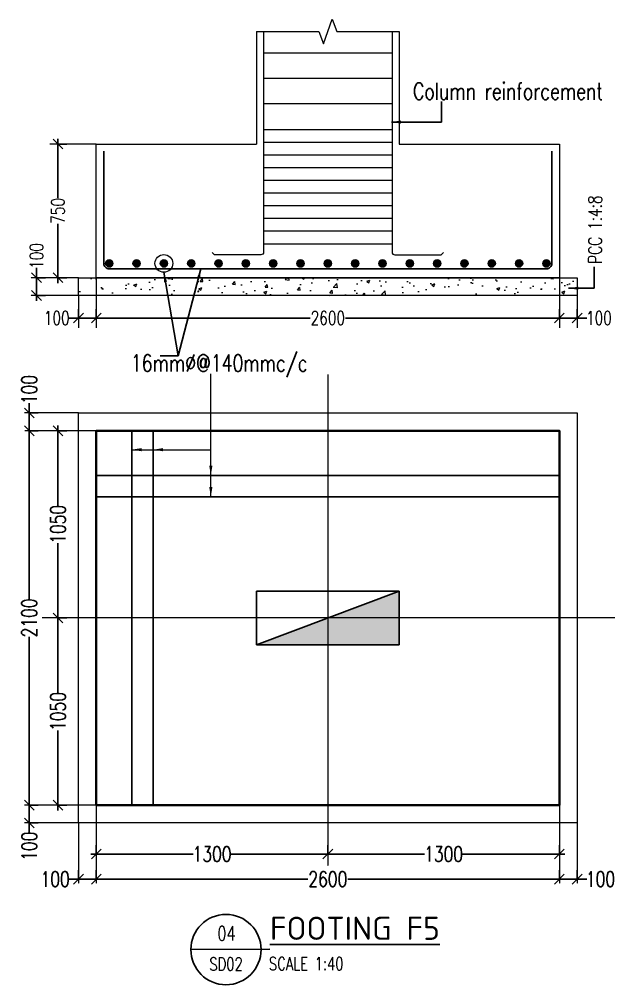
# Model space of a CAD drawing. Header units: millimetres. Extents: x -226110 to 125224, y -84 to 62581.
# Drawn here: x 53070 to 56430, y 30293 to 35708 of the extents above; entities that cross this region are included whole.
import ezdxf
from ezdxf.enums import TextEntityAlignment as Align

# ---------------------------------------------------------------- set-up
doc = ezdxf.new("R2010")
doc.units = ezdxf.units.MM
doc.set_wipeout_variables(frame=1)
for name, pattern in [('CENTER', [2, 1.25, -0.25, 0.25, -0.25]), ('DASHED2', [9.525, 6.35, -3.175]), ('DOT2', [0.125, 0, -0.125]), ('HIDDEN', [0.375, 0.25, -0.125])]:
    doc.linetypes.add(name, pattern=pattern)
for name, color, linetype, lineweight in [('Geo Col Size', 36, 'Continuous', 30), ('Geo GF11.12.23$0$Geo Col Hatch', 66, 'Continuous', 5), ('Geo GF11.12.23$0$Geo Column', 10, 'Continuous', 25), ('Geo-BOTM.VERT.DIR', 21, 'Continuous', 30), ('Geo-Dim  Sec & Plan', 250, 'Continuous', 25), ('Geo-Footing', 22, 'Continuous', 40), ('Geo-Footing inner L', 48, 'Continuous', 20), ('Geo-Footing Name', 7, 'Continuous', 30), ('Geo-Footing Pcc L', 251, 'HIDDEN', 13), ('Geo-Hiden Rein', 156, 'HIDDEN', 5), ('Geo-PCC-PATT', 8, 'Continuous', 9), ('Geo-Rein Bar', 21, 'Continuous', 30), ('Geo-Rein Bar Main', 21, 'Continuous', 30), ('Geo-Rein Leader', 252, 'Continuous', 20), ('Geo-Sec Sml', 7, 'Continuous', 25), ('Geo-Section Line', 84, 'Continuous', 18), ('Geo-TEXT', 7, 'Continuous', 30), ('GRID LINE', 250, 'CENTER', 9)]:
    doc.layers.add(name, color=color, linetype=linetype, lineweight=lineweight)
doc.layers.add('Geo-Text 100', color=7, linetype='Continuous')
doc.layers.add('GEO-TITTLE HEAD', color=206, linetype='Continuous')
doc.styles.add('Geo T Arial', font='arial.ttf', dxfattribs={"width": 0.75})
doc.styles.add('Geo Txt Narr', font='simplex8.shx')
doc.styles.add('ISCOPEUR', font='isocpeur.ttf')
doc.styles.add('simplex', font='simplex.shx', dxfattribs={"width": 0.75})
doc.styles.get("Standard").update_dxf_attribs({"font": 'arial.ttf'})
doc.dimstyles.new('Geo1-30 Dim 100', dxfattribs={"dimtxt": 75, "dimasz": 55, "dimexe": 50, "dimexo": 0.2, "dimgap": 0.1, "dimtad": 0, "dimdec": 0, "dimdsep": 46, "dimtxsty": 'simplex', "dimblk": 'OBLIQUE', "dimcen": 5, "dimdle": 30, "dimclrd": 252, "dimclre": 252, "dimclrt": 34, "dimadec": 0, "dimazin": 0, "dimtfac": 1, "dimtdec": 0, "dimtmove": 0, "dimatfit": 3, "dimfxl": 100, "dimfxlon": 1, "dimlwd": -1, "dimlwe": -1, "dimarcsym": 0})

# ---------------------------------------------------------------- blocks, each defined once
blk = doc.blocks.new('*U704')
at = {"layer": 'Geo-Footing'}
blk.add_lwpolyline([(-1300, -1050), (-1300, 1050), (1300, 1050), (1300, -1050)], close=True, dxfattribs=at)
at = {"layer": 'Geo-Footing inner L', "linetype": 'DOT2', "ltscale": 2}
blk.add_lwpolyline([(-400, -150), (400, -150), (400, 150), (-400, 150)], close=True, dxfattribs=at)
at = {"layer": 'Geo-Footing Pcc L', "linetype": 'DASHED2', "lineweight": 20, "ltscale": 0.3}
blk.add_lwpolyline([(-1400, -1150), (-1400, 1150), (1400, 1150), (1400, -1150)], close=True, dxfattribs=at)
at = {"layer": 'Geo-Footing Name', "style": 'simplex', "width": 0.75}
blk.add_attdef('F6', (1480, -1310), '', height=270, dxfattribs=at)
blk = doc.blocks.new('*U1255')
at = {"layer": 'Geo Col Size', "style": 'simplex', "width": 0.75}
blk.add_attdef('300X800', (278.4, -468.6), '', height=180, dxfattribs=at)
blk.add_wipeout([(-400, 150), (400, 150), (400, -150), (-400, -150)]).dxf.layer = 'Geo GF11.12.23$0$Geo Column'
at = {"layer": 'Geo GF11.12.23$0$Geo Col Hatch'}
h = blk.add_hatch(color=256, dxfattribs=at)
h.dxf.hatch_style = 1
h.paths.add_polyline_path([(-400, -150), (400, -150), (400, 150)])
at = {"layer": 'Geo GF11.12.23$0$Geo Column'}
blk.add_line((-400, -150), (400, 150), dxfattribs=at)
blk.add_lwpolyline([(-400, -150), (400, -150), (400, 150), (-400, 150)], close=True, dxfattribs=at)
blk = doc.blocks.new('_Oblique')
at = {"color": 0, "linetype": 'ByBlock', "lineweight": -2}
blk.add_line((-0.5, -0.5), (0.5, 0.5), dxfattribs=at)
blk = doc.blocks.new('*D344')
at = {"layer": 'Geo-Dim  Sec & Plan', "color": 252, "transparency": 16777216}
for p, q in [((53502.9, 31025.4), (53502.9, 31075.4)), ((54802.9, 31025.4), (54802.9, 31075.4))]:
    blk.add_line(p, q, dxfattribs=at)
at = {"layer": 'Geo-Dim  Sec & Plan', "color": 252, "linetype": 'Continuous', "transparency": 16777216}
for p, q in [((53472.9, 31025.4), (54046.5, 31025.4)), ((54832.9, 31025.4), (54259.2, 31025.4))]:
    blk.add_line(p, q, dxfattribs=at)
at = {"layer": 'Geo-Dim  Sec & Plan', "color": 252, "transparency": 16777216, "xscale": 55, "yscale": 55, "zscale": 55, "rotation": 180}
blk.add_blockref('_Oblique', (53502.9, 31025.4), dxfattribs=at)
at = {"layer": 'Geo-Dim  Sec & Plan', "color": 252, "transparency": 16777216, "xscale": 55, "yscale": 55, "zscale": 55}
blk.add_blockref('_Oblique', (54802.9, 31025.4), dxfattribs=at)
at = {"layer": 'Geo-Dim  Sec & Plan', "color": 34, "transparency": 16777216, "insert": (54152.9, 31025.4), "char_height": 85, "attachment_point": 5, "style": 'simplex'}
blk.add_mtext('1300', dxfattribs=at)
blk = doc.blocks.new('*D345')
at = {"layer": 'Geo-Dim  Sec & Plan', "color": 252, "transparency": 16777216}
for p, q in [((54802.9, 31025.4), (54802.9, 31075.4)), ((56102.9, 31025.4), (56102.9, 31075.4))]:
    blk.add_line(p, q, dxfattribs=at)
at = {"layer": 'Geo-Dim  Sec & Plan', "color": 252, "linetype": 'Continuous', "transparency": 16777216}
for p, q in [((54772.9, 31025.4), (55346.5, 31025.4)), ((56132.9, 31025.4), (55559.2, 31025.4))]:
    blk.add_line(p, q, dxfattribs=at)
at = {"layer": 'Geo-Dim  Sec & Plan', "color": 252, "transparency": 16777216, "xscale": 55, "yscale": 55, "zscale": 55, "rotation": 180}
blk.add_blockref('_Oblique', (54802.9, 31025.4), dxfattribs=at)
at = {"layer": 'Geo-Dim  Sec & Plan', "color": 252, "transparency": 16777216, "xscale": 55, "yscale": 55, "zscale": 55}
blk.add_blockref('_Oblique', (56102.9, 31025.4), dxfattribs=at)
at = {"layer": 'Geo-Dim  Sec & Plan', "color": 34, "transparency": 16777216, "insert": (55452.9, 31025.4), "char_height": 85, "attachment_point": 5, "style": 'simplex'}
blk.add_mtext('1300', dxfattribs=at)
blk = doc.blocks.new('*D346')
at = {"layer": 'Geo-Dim  Sec & Plan', "color": 252, "transparency": 16777216}
for p, q in [((53502.9, 30884.8), (53502.9, 30934.8)), ((56102.9, 30884.8), (56102.9, 30934.8))]:
    blk.add_line(p, q, dxfattribs=at)
at = {"layer": 'Geo-Dim  Sec & Plan', "color": 252, "linetype": 'Continuous', "transparency": 16777216}
for p, q in [((53472.9, 30884.8), (54690.4, 30884.8)), ((56132.9, 30884.8), (54915.3, 30884.8))]:
    blk.add_line(p, q, dxfattribs=at)
at = {"layer": 'Geo-Dim  Sec & Plan', "color": 252, "transparency": 16777216, "xscale": 55, "yscale": 55, "zscale": 55, "rotation": 180}
blk.add_blockref('_Oblique', (53502.9, 30884.8), dxfattribs=at)
at = {"layer": 'Geo-Dim  Sec & Plan', "color": 252, "transparency": 16777216, "xscale": 55, "yscale": 55, "zscale": 55}
blk.add_blockref('_Oblique', (56102.9, 30884.8), dxfattribs=at)
at = {"layer": 'Geo-Dim  Sec & Plan', "color": 34, "transparency": 16777216, "insert": (54802.9, 30884.8), "char_height": 85, "attachment_point": 5, "style": 'simplex'}
blk.add_mtext('2600', dxfattribs=at)
blk = doc.blocks.new('*D347')
at = {"layer": 'Geo-Dim  Sec & Plan', "color": 252, "transparency": 16777216}
for p, q in [((53402.9, 30884.8), (53402.9, 30934.8)), ((53502.9, 30884.8), (53502.9, 30934.8))]:
    blk.add_line(p, q, dxfattribs=at)
at = {"layer": 'Geo-Dim  Sec & Plan', "color": 252, "linetype": 'Continuous', "transparency": 16777216}
for p, q in [((53402.9, 30884.8), (53347.9, 30884.8)), ((53532.9, 30884.8), (53402.9, 30884.8))]:
    blk.add_line(p, q, dxfattribs=at)
at = {"layer": 'Geo-Dim  Sec & Plan', "color": 252, "transparency": 16777216, "xscale": 55, "yscale": 55, "zscale": 55, "rotation": 180}
blk.add_blockref('_Oblique', (53402.9, 30884.8), dxfattribs=at)
at = {"layer": 'Geo-Dim  Sec & Plan', "color": 252, "transparency": 16777216, "xscale": 55, "yscale": 55, "zscale": 55}
blk.add_blockref('_Oblique', (53502.9, 30884.8), dxfattribs=at)
at = {"layer": 'Geo-Dim  Sec & Plan', "color": 34, "transparency": 16777216, "insert": (53271.9, 30884.8), "char_height": 85, "attachment_point": 5, "style": 'simplex'}
blk.add_mtext('100', dxfattribs=at)
blk = doc.blocks.new('*D348')
at = {"layer": 'Geo-Dim  Sec & Plan', "color": 252, "linetype": 'Continuous', "transparency": 16777216}
for p, q in [((53287.4, 33430), (53287.4, 32981.4)), ((53287.4, 32320), (53287.4, 32768.7))]:
    blk.add_line(p, q, dxfattribs=at)
at = {"layer": 'Geo-Dim  Sec & Plan', "color": 252, "transparency": 16777216}
for p, q in [((53287.4, 33400), (53337.4, 33400)), ((53287.4, 32350), (53337.4, 32350))]:
    blk.add_line(p, q, dxfattribs=at)
at = {"layer": 'Geo-Dim  Sec & Plan', "color": 252, "transparency": 16777216, "xscale": 55, "yscale": 55, "zscale": 55}
for p, rotation in [((53287.4, 33400), 90), ((53287.4, 32350), 270)]:
    blk.add_blockref('_Oblique', p, dxfattribs=dict(at, rotation=rotation))
at = {"layer": 'Geo-Dim  Sec & Plan', "color": 34, "transparency": 16777216, "insert": (53287.4, 32875), "char_height": 85, "attachment_point": 5, "rotation": 90, "style": 'simplex'}
blk.add_mtext('1050', dxfattribs=at)
blk = doc.blocks.new('*D349')
at = {"layer": 'Geo-Dim  Sec & Plan', "color": 252, "linetype": 'Continuous', "transparency": 16777216}
for p, q in [((53287.4, 32380), (53287.4, 31931.4)), ((53287.4, 31270), (53287.4, 31718.7))]:
    blk.add_line(p, q, dxfattribs=at)
at = {"layer": 'Geo-Dim  Sec & Plan', "color": 252, "transparency": 16777216}
for p, q in [((53287.4, 32350), (53337.4, 32350)), ((53287.4, 31300), (53337.4, 31300))]:
    blk.add_line(p, q, dxfattribs=at)
at = {"layer": 'Geo-Dim  Sec & Plan', "color": 252, "transparency": 16777216, "xscale": 55, "yscale": 55, "zscale": 55}
for p, rotation in [((53287.4, 32350), 90), ((53287.4, 31300), 270)]:
    blk.add_blockref('_Oblique', p, dxfattribs=dict(at, rotation=rotation))
at = {"layer": 'Geo-Dim  Sec & Plan', "color": 34, "transparency": 16777216, "insert": (53287.4, 31825), "char_height": 85, "attachment_point": 5, "rotation": 90, "style": 'simplex'}
blk.add_mtext('1050', dxfattribs=at)
blk = doc.blocks.new('*D350')
at = {"layer": 'Geo-Dim  Sec & Plan', "color": 252, "linetype": 'Continuous', "transparency": 16777216}
for p, q in [((53126.3, 33430), (53126.3, 32456.4)), ((53126.3, 31270), (53126.3, 32243.7))]:
    blk.add_line(p, q, dxfattribs=at)
at = {"layer": 'Geo-Dim  Sec & Plan', "color": 252, "transparency": 16777216}
for p, q in [((53126.3, 33400), (53176.3, 33400)), ((53126.3, 31300), (53176.3, 31300))]:
    blk.add_line(p, q, dxfattribs=at)
at = {"layer": 'Geo-Dim  Sec & Plan', "color": 252, "transparency": 16777216, "xscale": 55, "yscale": 55, "zscale": 55}
for p, rotation in [((53126.3, 33400), 90), ((53126.3, 31300), 270)]:
    blk.add_blockref('_Oblique', p, dxfattribs=dict(at, rotation=rotation))
at = {"layer": 'Geo-Dim  Sec & Plan', "color": 34, "transparency": 16777216, "insert": (53126.3, 32350), "char_height": 85, "attachment_point": 5, "rotation": 90, "style": 'simplex'}
blk.add_mtext('2100', dxfattribs=at)
blk = doc.blocks.new('*D351')
at = {"layer": 'Geo-Dim  Sec & Plan', "color": 252, "linetype": 'Continuous', "transparency": 16777216}
for p, q in [((53126.5, 31330), (53126.5, 31200)), ((53126.5, 31200), (53126.5, 31145))]:
    blk.add_line(p, q, dxfattribs=at)
at = {"layer": 'Geo-Dim  Sec & Plan', "color": 252, "transparency": 16777216}
for p, q in [((53126.5, 31300), (53176.5, 31300)), ((53126.5, 31200), (53176.5, 31200))]:
    blk.add_line(p, q, dxfattribs=at)
at = {"layer": 'Geo-Dim  Sec & Plan', "color": 252, "transparency": 16777216, "xscale": 55, "yscale": 55, "zscale": 55}
for p, rotation in [((53126.5, 31300), 90), ((53126.5, 31200), 270)]:
    blk.add_blockref('_Oblique', p, dxfattribs=dict(at, rotation=rotation))
at = {"layer": 'Geo-Dim  Sec & Plan', "color": 34, "transparency": 16777216, "insert": (53126.5, 31069), "char_height": 85, "attachment_point": 5, "rotation": 90, "style": 'simplex'}
blk.add_mtext('100', dxfattribs=at)
blk = doc.blocks.new('*D352')
at = {"layer": 'Geo-Dim  Sec & Plan', "color": 252, "transparency": 16777216}
for p, q in [((56102.9, 30884.8), (56102.9, 30934.8)), ((56202.9, 30884.8), (56202.9, 30934.8))]:
    blk.add_line(p, q, dxfattribs=at)
at = {"layer": 'Geo-Dim  Sec & Plan', "color": 252, "linetype": 'Continuous', "transparency": 16777216}
for p, q in [((56072.9, 30884.8), (56202.9, 30884.8)), ((56202.9, 30884.8), (56257.9, 30884.8))]:
    blk.add_line(p, q, dxfattribs=at)
at = {"layer": 'Geo-Dim  Sec & Plan', "color": 252, "transparency": 16777216, "xscale": 55, "yscale": 55, "zscale": 55, "rotation": 180}
blk.add_blockref('_Oblique', (56102.9, 30884.8), dxfattribs=at)
at = {"layer": 'Geo-Dim  Sec & Plan', "color": 252, "transparency": 16777216, "xscale": 55, "yscale": 55, "zscale": 55}
blk.add_blockref('_Oblique', (56202.9, 30884.8), dxfattribs=at)
at = {"layer": 'Geo-Dim  Sec & Plan', "color": 34, "transparency": 16777216, "insert": (56333.9, 30884.8), "char_height": 85, "attachment_point": 5, "style": 'simplex'}
blk.add_mtext('100', dxfattribs=at)
blk = doc.blocks.new('*D353')
at = {"layer": 'Geo-Dim  Sec & Plan', "color": 252, "linetype": 'Continuous', "transparency": 16777216}
for p, q in [((53126.3, 33500), (53126.3, 33555)), ((53126.3, 33370), (53126.3, 33500))]:
    blk.add_line(p, q, dxfattribs=at)
at = {"layer": 'Geo-Dim  Sec & Plan', "color": 252, "transparency": 16777216}
for p, q in [((53126.3, 33500), (53176.3, 33500)), ((53126.3, 33400), (53176.3, 33400))]:
    blk.add_line(p, q, dxfattribs=at)
at = {"layer": 'Geo-Dim  Sec & Plan', "color": 252, "transparency": 16777216, "xscale": 55, "yscale": 55, "zscale": 55}
for p, rotation in [((53126.3, 33500), 90), ((53126.3, 33400), 270)]:
    blk.add_blockref('_Oblique', p, dxfattribs=dict(at, rotation=rotation))
at = {"layer": 'Geo-Dim  Sec & Plan', "color": 34, "transparency": 16777216, "insert": (53126.3, 33631), "char_height": 85, "attachment_point": 5, "rotation": 90, "style": 'simplex'}
blk.add_mtext('100', dxfattribs=at)
blk = doc.blocks.new('GEO TITLE HEAD NAME')
at = {"layer": 'GEO-TITTLE HEAD'}
blk.add_line((-11.2, -0.15), (-0.11, -0.09), dxfattribs=at)
blk.add_circle((-6.27, -0.15), 4.93, dxfattribs=at)
at = {"layer": 'Geo-Sec Sml', "lineweight": 18, "ltscale": 0.1, "style": 'Geo T Arial'}
blk.add_attdef('WALL_SECTION', text='', height=3, dxfattribs=at).set_placement((-6.38, 3.46), align=Align.MIDDLE)
at = {"layer": 'Geo-Sec Sml', "color": 84, "style": 'Geo Txt Narr'}
blk.add_attdef('DRAWING-REF', text='', height=2.5, dxfattribs=at).set_placement((-6.38, -2.37), align=Align.MIDDLE)
at = {"layer": 'Geo-TEXT', "style": 'Geo T Arial'}
blk.add_attdef('%%ULAYOUT', (-0.1, 1.21), '', height=4, dxfattribs=at)
at = {"layer": 'Geo-TEXT'}
blk.add_attdef('SCALE', (-0.24, -3.03), '', height=2, dxfattribs=at)
blk = doc.blocks.new('*D707')
at = {"layer": 'Geo-Dim  Sec & Plan', "color": 252, "transparency": 16777216}
for p, q in [((53502.9, 34032.6), (53502.9, 34082.6)), ((56102.9, 34032.6), (56102.9, 34082.6))]:
    blk.add_line(p, q, dxfattribs=at)
at = {"layer": 'Geo-Dim  Sec & Plan', "color": 252, "linetype": 'Continuous', "transparency": 16777216}
for p, q in [((53472.9, 34032.6), (54703.7, 34032.6)), ((56132.9, 34032.6), (54902.1, 34032.6))]:
    blk.add_line(p, q, dxfattribs=at)
at = {"layer": 'Geo-Dim  Sec & Plan', "color": 252, "transparency": 16777216, "xscale": 55, "yscale": 55, "zscale": 55, "rotation": 180}
blk.add_blockref('_Oblique', (53502.9, 34032.6), dxfattribs=at)
at = {"layer": 'Geo-Dim  Sec & Plan', "color": 252, "transparency": 16777216, "xscale": 55, "yscale": 55, "zscale": 55}
blk.add_blockref('_Oblique', (56102.9, 34032.6), dxfattribs=at)
at = {"layer": 'Geo-Dim  Sec & Plan', "color": 34, "transparency": 16777216, "insert": (54802.9, 34032.6), "char_height": 75, "attachment_point": 5, "style": 'simplex'}
blk.add_mtext('2600', dxfattribs=at)
blk = doc.blocks.new('*D708')
at = {"layer": 'Geo-Dim  Sec & Plan', "color": 252, "transparency": 16777216}
for p, q in [((53402.9, 34032.6), (53402.9, 34082.6)), ((53502.9, 34032.6), (53502.9, 34082.6))]:
    blk.add_line(p, q, dxfattribs=at)
at = {"layer": 'Geo-Dim  Sec & Plan', "color": 252, "linetype": 'Continuous', "transparency": 16777216}
for p, q in [((53402.9, 34032.6), (53347.9, 34032.6)), ((53532.9, 34032.6), (53402.9, 34032.6))]:
    blk.add_line(p, q, dxfattribs=at)
at = {"layer": 'Geo-Dim  Sec & Plan', "color": 252, "transparency": 16777216, "xscale": 55, "yscale": 55, "zscale": 55, "rotation": 180}
blk.add_blockref('_Oblique', (53402.9, 34032.6), dxfattribs=at)
at = {"layer": 'Geo-Dim  Sec & Plan', "color": 252, "transparency": 16777216, "xscale": 55, "yscale": 55, "zscale": 55}
blk.add_blockref('_Oblique', (53502.9, 34032.6), dxfattribs=at)
at = {"layer": 'Geo-Dim  Sec & Plan', "color": 34, "transparency": 16777216, "insert": (53280.8, 34032.6), "char_height": 75, "attachment_point": 5, "style": 'simplex'}
blk.add_mtext('100', dxfattribs=at)
blk = doc.blocks.new('*D709')
at = {"layer": 'Geo-Dim  Sec & Plan', "color": 252, "transparency": 16777216}
for p, q in [((56102.9, 34032.6), (56102.9, 34082.6)), ((56202.9, 34032.6), (56202.9, 34082.6))]:
    blk.add_line(p, q, dxfattribs=at)
at = {"layer": 'Geo-Dim  Sec & Plan', "color": 252, "linetype": 'Continuous', "transparency": 16777216}
for p, q in [((56072.9, 34032.6), (56202.9, 34032.6)), ((56202.9, 34032.6), (56257.9, 34032.6))]:
    blk.add_line(p, q, dxfattribs=at)
at = {"layer": 'Geo-Dim  Sec & Plan', "color": 252, "transparency": 16777216, "xscale": 55, "yscale": 55, "zscale": 55, "rotation": 180}
blk.add_blockref('_Oblique', (56102.9, 34032.6), dxfattribs=at)
at = {"layer": 'Geo-Dim  Sec & Plan', "color": 252, "transparency": 16777216, "xscale": 55, "yscale": 55, "zscale": 55}
blk.add_blockref('_Oblique', (56202.9, 34032.6), dxfattribs=at)
at = {"layer": 'Geo-Dim  Sec & Plan', "color": 34, "transparency": 16777216, "insert": (56324.9, 34032.6), "char_height": 75, "attachment_point": 5, "style": 'simplex'}
blk.add_mtext('100', dxfattribs=at)
blk = doc.blocks.new('*D710')
at = {"layer": 'Geo-Dim  Sec & Plan', "color": 252, "linetype": 'Continuous', "transparency": 16777216}
for p, q in [((53287.4, 35038.7), (53287.4, 34706.1)), ((53287.4, 34228.7), (53287.4, 34561.3))]:
    blk.add_line(p, q, dxfattribs=at)
at = {"layer": 'Geo-Dim  Sec & Plan', "color": 252, "transparency": 16777216}
for p, q in [((53287.4, 35008.7), (53337.4, 35008.7)), ((53287.4, 34258.7), (53337.4, 34258.7))]:
    blk.add_line(p, q, dxfattribs=at)
at = {"layer": 'Geo-Dim  Sec & Plan', "color": 252, "transparency": 16777216, "xscale": 55, "yscale": 55, "zscale": 55}
for p, rotation in [((53287.4, 35008.7), 90), ((53287.4, 34258.7), 270)]:
    blk.add_blockref('_Oblique', p, dxfattribs=dict(at, rotation=rotation))
at = {"layer": 'Geo-Dim  Sec & Plan', "color": 34, "transparency": 16777216, "insert": (53287.4, 34633.7), "char_height": 75, "attachment_point": 5, "rotation": 90, "style": 'simplex'}
blk.add_mtext('750', dxfattribs=at)
blk = doc.blocks.new('*D711')
at = {"layer": 'Geo-Dim  Sec & Plan', "color": 252, "linetype": 'Continuous', "transparency": 16777216}
for p, q in [((53167, 34258.7), (53167, 34313.7)), ((53167, 34128.7), (53167, 34258.7))]:
    blk.add_line(p, q, dxfattribs=at)
at = {"layer": 'Geo-Dim  Sec & Plan', "color": 252, "transparency": 16777216}
for p, q in [((53167, 34258.7), (53217, 34258.7)), ((53167, 34158.7), (53217, 34158.7))]:
    blk.add_line(p, q, dxfattribs=at)
at = {"layer": 'Geo-Dim  Sec & Plan', "color": 252, "transparency": 16777216, "xscale": 55, "yscale": 55, "zscale": 55}
for p, rotation in [((53167, 34258.7), 90), ((53167, 34158.7), 270)]:
    blk.add_blockref('_Oblique', p, dxfattribs=dict(at, rotation=rotation))
at = {"layer": 'Geo-Dim  Sec & Plan', "color": 34, "transparency": 16777216, "insert": (53167, 34380.8), "char_height": 75, "attachment_point": 5, "rotation": 90, "style": 'simplex'}
blk.add_mtext('100', dxfattribs=at)
blk = doc.blocks.new('*U319')
at = {"layer": 'Geo-BOTM.VERT.DIR', "lineweight": 25}
h = blk.add_hatch(color=256, dxfattribs=at)
h.dxf.hatch_style = 1
h.paths.add_polyline_path([(0.08, 0, 1), (-0.08, 0, 1)])
blk.add_circle((0, 0), 0.08, dxfattribs=at)
blk = doc.blocks.new('*U976')
at = {"layer": 'Geo-Rein Bar Main', "xscale": 250, "yscale": 250, "zscale": 250}
blk.add_blockref('*U319', (0, 0), dxfattribs=at)
blk = doc.blocks.new('*U977')
at = {"color": 0, "linetype": 'ByBlock', "lineweight": -2, "transparency": 16777216}
for p in [(53423.1, 34338.8), (53576.5, 34338.8), (53729.9, 34338.8), (53883.4, 34338.8), (54036.8, 34338.8), (54190.2, 34338.8), (54343.7, 34338.8), (54497.1, 34338.8), (54650.6, 34338.8), (54804, 34338.8), (54957.4, 34338.8), (55110.9, 34338.8), (55264.3, 34338.8), (55417.7, 34338.8), (55571.2, 34338.8), (55724.6, 34338.8), (55878.1, 34338.8)]:
    blk.add_blockref('*U976', p, dxfattribs=at)

msp = doc.modelspace()

# ---------------------------------------------------------------- hatches: boundary and pattern name
at = {"layer": 'Geo-PCC-PATT'}
h = msp.add_hatch(dxfattribs=at)
h.set_pattern_fill('AR-CONC', color=256)
h.set_pattern_definition([(50, (-3327.14, 23847.01), (182.18467, -15.9391), [19.05, -209.55]), (355, (-3327.14, 23847.01), (-35.2434, 191.05685), [15.24, -167.6406]), (100.45144, (-3311.96, 23845.69), (146.94125, 175.11775), [16.19, -178.09024]), (46.1842, (-3327.14, 23897.81), (271.079, -42.0423), [28.575, -314.325]), (96.63556, (-3304.55, 23894.3), (237.4041, 247.4261), [24.285, -267.1356]), (351.18415, (-3327.14, 23897.8), (237.4041, 247.4261), [22.86, -251.4597]), (21, (-3301.74, 23885.11), (151.6144, -102.2652), [19.05, -209.55]), (326, (-3301.74, 23885.11), (61.802, 184.18797), [15.24, -167.64]), (71.45144, (-3289.1, 23876.6), (213.4164, 81.92277), [16.19, -178.08994]), (37.5, (-3327.14, 23847.013), (3.0886, 84.55504), [0, -165.608, 0, -170.18, 0, -168.275]), (7.5, (-3327.14, 23847.01), (66.81966, 100.18057), [0, -97.028, 0, -161.798, 0, -64.135]), (327.5, (-3383.785, 23847.01), (135.590595, -5.728744), [0, -63.5, 0, -198.12, 0, -262.89]), (317.5, (-3409.18, 23847.01), (148.12918, 25.4265), [0, -82.55, 0, -131.572, 0, -186.69])])
h.paths.add_polyline_path([(53402.9, 34258.7), (56202.9, 34258.7), (56202.9, 34158.7), (53402.9, 34158.7)])

# ---------------------------------------------------------------- linework, layer by layer
at = {"layer": 'Geo-Hiden Rein', "linetype": 'Continuous'}
for p, q in [((54442, 35520), (55163.8, 35520)), ((54442, 35377.6), (55163.8, 35377.6)), ((54442, 35235.2), (55163.8, 35235.2)), ((54442, 35090.3), (55163.8, 35090.3)), ((54442, 35019.1), (55163.8, 35019.1)), ((54442, 34947.9), (55163.8, 34947.9)), ((54442, 34876.7), (55163.8, 34876.7)), ((54442, 34805.5), (55163.8, 34805.5)), ((54442, 34734.3), (55163.8, 34734.3)), ((54442, 34663.1), (55163.8, 34663.1)), ((54442, 34663.1), (55163.8, 34663.1)), ((54442, 34592), (55163.8, 34592)), ((54442, 34520.8), (55163.8, 34520.8)), ((54442, 34449.6), (55163.8, 34449.6))]:
    msp.add_line(p, q, dxfattribs=at)
for points in [[(54442, 35639.7), (54442, 34402.3, -0.414214), (54427, 34387.3), (54166.7, 34387.3), (54153, 34399.9)], [(55163.8, 35639.7), (55163.8, 34402.3, 0.414214), (55178.8, 34387.3), (55439.1, 34387.3), (55452.8, 34399.9)]]:
    msp.add_lwpolyline(points, format="xyb", dxfattribs=at)
at = {"layer": 'Geo-Rein Bar', "lineweight": 25}
for p, q in [((53702.9, 33400), (53702.9, 31300)), ((53822.9, 33400), (53822.9, 31300)), ((53502.9, 33150), (56102.9, 33150)), ((53502.9, 33030), (56102.9, 33030))]:
    msp.add_line(p, q, dxfattribs=at)
msp.add_lwpolyline([(53545.4, 34968.7), (53545.4, 34338.8, 0.414214), (53575.4, 34308.8), (56030.4, 34308.8, 0.414214), (56060.4, 34338.8), (56060.4, 34968.7)], format="xyb", dxfattribs=at)
at = {"layer": 'Geo-Section Line'}
for points in [[(54402.9, 35639.7), (54752.9, 35639.7), (54777.9, 35571), (54827.9, 35708.3), (54852.9, 35639.7), (55202.9, 35639.7)], [(54402.9, 35639.7), (54402.9, 35008.7)], [(55202.9, 35639.7), (55202.9, 35008.7)], [(56102.9, 35008.7), (56102.9, 34258.7), (53502.9, 34258.7), (53502.9, 35008.7), (54402.9, 35008.7)], [(55202.9, 35008.7), (56102.9, 35008.7)]]:
    msp.add_lwpolyline(points, dxfattribs=at)
msp.add_lwpolyline([(53402.9, 34258.7), (56202.9, 34258.7), (56202.9, 34158.7), (53402.9, 34158.7)], close=True, dxfattribs=at)
at = {"layer": 'Geo-Section Line', "linetype": 'Continuous', "lineweight": 15, "ltscale": 600}
msp.add_circle((53882.2, 34338.8), 49.8, dxfattribs=at)
at = {"layer": 'GRID LINE', "ltscale": 2}
for p, q in [((53502.9, 34258.7), (53502.9, 33978.3)), ((56102.9, 34258.7), (56102.9, 33978.3)), ((53402.9, 34158.7), (53402.9, 33978.3)), ((56202.9, 34158.7), (56202.9, 33978.3)), ((53402.9, 33500), (53098.8, 33500)), ((53502.9, 33400), (53100.8, 33400)), ((53502.9, 31300), (53099, 31300)), ((53502.9, 31300), (53502.9, 30859.5)), ((56102.9, 31300), (56102.9, 30859.5)), ((53402.9, 31200), (53098.8, 31200)), ((53402.9, 31200), (53402.9, 30859.5)), ((56202.9, 31200), (56202.9, 30859.5))]:
    msp.add_line(p, q, dxfattribs=at)
for points in [[(53502.9, 35008.7), (53242.6, 35008.7)], [(53402.9, 34258.7), (53134.4, 34258.7)], [(53402.9, 34158.7), (53134.6, 34158.7)]]:
    msp.add_lwpolyline(points, dxfattribs=at)

# ---------------------------------------------------------------- block references
for name, p in [('*U977', (152.3, 0)), ('*U704', (54802.9, 32350))]:
    msp.add_blockref(name, p)
at = {"layer": 'GEO-TITTLE HEAD'}
ref = msp.add_blockref('GEO TITLE HEAD NAME', (54481.6, 30495.6), dxfattribs=dict(at, xscale=40, yscale=40, zscale=40))
ref.add_attrib('%%ULAYOUT', '%%uFOOTING F5', (54477.8, 30544.1), dxfattribs={"color": 7, "ltscale": 0.5, "height": 130, "style": 'ISCOPEUR'})
ref.add_attrib('SCALE', 'SCALE 1:40', (54472.1, 30374.6), dxfattribs={"color": 7, "ltscale": 0.5, "height": 72, "style": 'simplex', "width": 0.75})
ref.add_attrib('DRAWING-REF', 'SD02', dxfattribs={"color": 1, "ltscale": 0.5, "height": 72, "style": 'simplex', "width": 0.75}).set_placement((54231.5, 30408.4), align=Align.MIDDLE)
ref.add_attrib('WALL_SECTION', '04', (54182.3, 30540), dxfattribs={"color": 1, "lineweight": 18, "ltscale": 0.1, "height": 80, "style": 'simplex', "width": 0.75})

# ---------------------------------------------------------------- texts
at = {"layer": 'Geo-Text 100', "style": 'simplex', "width": 0.75}
for s, p in [('Column reinforcement ', (55281.2, 35257.5)), ('16mm%%C@140mmc/c', (53696.6, 33732.5, 0))]:
    msp.add_text(s, height=95, dxfattribs=at).set_placement(p)
msp.add_text('PCC 1:4:8', height=75, rotation=90, dxfattribs=at).set_placement((56340.8, 34336.6, 0))

# ---------------------------------------------------------------- dimensions: what is measured, and where the dimension line sits
at = {"layer": 'Geo-Dim  Sec & Plan'}
for base, p1, p2, angle, picture, middle in [((53287.4, 35008.7), (53287.4, 34258.7), (53287.4, 35008.7), 90, '*D710', (53287.4, 34633.7)), ((53167, 34258.7), (53167, 34158.7), (53167, 34258.7), 90, '*D711', (53167, 34380.8)), ((53402.9, 34032.6), (53502.9, 34032.6), (53402.9, 34032.6), 180, '*D708', (53280.8, 34032.6))]:
    dim = msp.add_linear_dim(base=base, p1=p1, p2=p2, angle=angle, dimstyle='Geo1-30 Dim 100', dxfattribs=at)
    dim.commit()
    dim.dimension.update_dxf_attribs({"geometry": picture, "text_midpoint": middle})
for base, p1, p2, picture, middle in [((56102.9, 34032.6), (53502.9, 34032.6), (56102.9, 34032.6), '*D707', (54802.9, 34032.6)), ((56202.9, 34032.6), (56102.9, 34032.6), (56202.9, 34032.6), '*D709', (56324.9, 34032.6))]:
    dim = msp.add_linear_dim(base=base, p1=p1, p2=p2, dimstyle='Geo1-30 Dim 100', dxfattribs=at)
    dim.commit()
    dim.dimension.update_dxf_attribs({"geometry": picture, "text_midpoint": middle})
for base, p1, p2, angle, picture, middle in [((53126.3, 33500), (53126.3, 33400), (53126.3, 33500), 270, '*D353', (53126.3, 33631)), ((53126.3, 33400), (53126.3, 31300), (53126.3, 33400), 90, '*D350', (53126.3, 32350)), ((53287.4, 32350), (53287.4, 33400), (53287.4, 32350), 90, '*D348', (53287.4, 32875)), ((53287.4, 32350), (53287.4, 31300), (53287.4, 32350), 270, '*D349', (53287.4, 31825)), ((53126.5, 31200), (53126.5, 31300), (53126.5, 31200), 90, '*D351', (53126.5, 31069)), ((54802.9, 31025.4), (56102.9, 31025.4), (54802.9, 31025.4), 180, '*D345', (55452.9, 31025.4)), ((53402.9, 30884.8), (53502.9, 30884.8), (53402.9, 30884.8), 180, '*D347', (53271.9, 30884.8))]:
    dim = msp.add_linear_dim(base=base, p1=p1, p2=p2, angle=angle, dimstyle='Geo1-30 Dim 100', override={"dimtxt": 85}, dxfattribs=at)
    dim.commit()
    dim.dimension.update_dxf_attribs({"geometry": picture, "text_midpoint": middle})
for base, p1, p2, picture, middle in [((54802.9, 31025.4), (53502.9, 31025.4), (54802.9, 31025.4), '*D344', (54152.9, 31025.4)), ((56102.9, 30884.8), (53502.9, 30884.8), (56102.9, 30884.8), '*D346', (54802.9, 30884.8)), ((56202.9, 30884.8), (56102.9, 30884.8), (56202.9, 30884.8), '*D352', (56333.9, 30884.8))]:
    dim = msp.add_linear_dim(base=base, p1=p1, p2=p2, dimstyle='Geo1-30 Dim 100', override={"dimtxt": 85}, dxfattribs=at)
    dim.commit()
    dim.dimension.update_dxf_attribs({"geometry": picture, "text_midpoint": middle})

# ---------------------------------------------------------------- leaders
for points in [[(55159.5, 35132.1), (55440.9, 35132.1), (55440.9, 35246.8)], [(53882.2, 34289), (53963.4, 33821.3), (53861.3, 33821.3)], [(54090.3, 34308.8), (53963.4, 33821.3)], [(56154.9, 34199.6), (56299, 34199.6), (56299, 34320.2)]]:
    msp.add_leader(points, dimstyle='Geo1-30 Dim 100', override={"dimgap": 0.1, "dimtad": 0})
at = {"layer": 'Geo-Rein Leader'}
for points in [[(54145.9, 33150), (54145.9, 33719.2)], [(54145.9, 33030), (54145.9, 33719.2)], [(53702.9, 33293.9), (54145.9, 33293.9)], [(53822.9, 33293.9), (54074.5, 33293.9)]]:
    msp.add_leader(points, dimstyle='Geo1-30 Dim 100', override={"dimtmove": 2}, dxfattribs=at)

# ---------------------------------------------------------------- next in the draw order: block references
msp.add_blockref('*U1255', (54802.9, 32350))

# ---------------------------------------------------------------- next in the draw order: linework, layer by layer
at = {"layer": 'GRID LINE', "ltscale": 2}
for p, q in [((54802.9, 33715), (54802.9, 30959.5)), ((56414.2, 32350), (53198.8, 32350))]:
    msp.add_line(p, q, dxfattribs=at)

doc.saveas('drawing.dxf')
